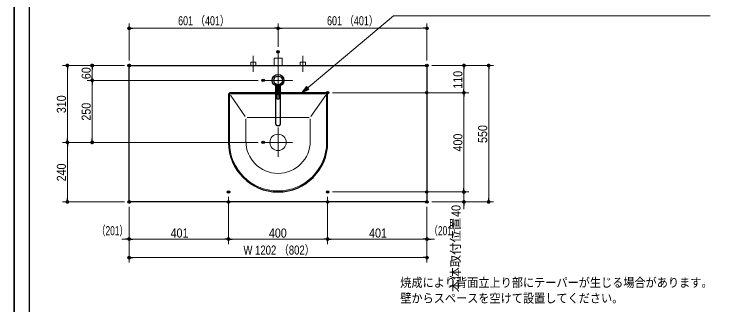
# Model space of a CAD drawing. Units: millimetres, scale not verified. Extents: x -6062 to 6062, y -3045 to 3045.
# Drawn here: x -5788 to -2936, y -785 to 387 of the extents above; entities that cross this region are included whole.
import ezdxf
from ezdxf.enums import TextEntityAlignment as Align

# ---------------------------------------------------------------- set-up
doc = ezdxf.new("R2010")
doc.units = ezdxf.units.MM
doc.header["$LTSCALE"] = 20
doc.header["$PDMODE"] = 32
doc.header["$PDSIZE"] = 10
doc.linetypes.add('USER2', pattern=[2.91, 1.76, -0.4, 0.35, -0.4])
for name, color, linetype, lineweight in [('0-0_5ボウル・キャビネット', 7, 'Continuous', 15), ('0-1_4給排水', 7, 'Continuous', 30), ('0-2_1図面枠', 7, 'Continuous', 20), ('0-3_2寸法-2', 7, 'Continuous', 15), ('0-4_0', 7, 'Continuous', 25), ('0-6_2寸法-1', 7, 'Continuous', 15), ('0-7_2寸法-3', 7, 'Continuous', 15)]:
    doc.layers.add(name, color=color, linetype=linetype, lineweight=lineweight)
doc.layers.add('0-5_Defpoints', color=7, linetype='Continuous')
doc.styles.add('ＭＳ Ｐゴシック', font='')
doc.styles.get('ＭＳ Ｐゴシック').set_extended_font_data('MS PGothic')

# ---------------------------------------------------------------- blocks, each defined once
blk = doc.blocks.new('グループ')
at = {"layer": '0-0_5ボウル・キャビネット', "lineweight": 30}
for p, q in [((-62700, 1240), (-62700, -2600)), ((-54860, 1400), (-62540, 1400)), ((-54700, -2600), (-54700, 1240))]:
    blk.add_line(p, q, dxfattribs=at)
at = {"layer": '0-0_5ボウル・キャビネット'}
for p, q in [((-62620, 1240), (-62620, -2600)), ((-61356.7, -517.6), (-62544.1, 1209.6)), ((-54860, 1320), (-62540, 1320)), ((-56043.3, -517.6), (-54855.9, 1209.6)), ((-54780, -2600), (-54780, 1240)), ((-61300, -700), (-61300, -2500)), ((-61200, -600), (-56200, -600)), ((-56100, -700), (-56100, -2500))]:
    blk.add_line(p, q, dxfattribs=at)
at = {"layer": '0-0_5ボウル・キャビネット', "lineweight": 30}
for centre, radius, start, end in [((-62540, 1240), 160, 90, 180), ((-54860, 1240), 160, 0, 90), ((-58700, -2600), 4000, 180, 0)]:
    blk.add_arc(centre, radius, start, end, dxfattribs=at)
at = {"layer": '0-0_5ボウル・キャビネット'}
for centre, radius, start, end in [((-62540, 1240), 80, 90, 180), ((-54860, 1240), 80, 0, 90), ((-58700, -2600), 3920, 180, 0), ((-58700, -2500), 2600, 180, 0)]:
    blk.add_arc(centre, radius, start, end, dxfattribs=at)
blk = doc.blocks.new('グループ-3')
at = {"layer": '0-0_5ボウル・キャビネット', "linetype": 'USER2'}
for p, q in [((-58700, -1400), (-58700, -3800)), ((-59900, -2600), (-57500, -2600))]:
    blk.add_line(p, q, dxfattribs=at)
at = {"layer": '0-0_5ボウル・キャビネット'}
blk.add_circle((-58700, -2600), 660, dxfattribs=at)
blk = doc.blocks.new('グループ-4')
at = {"layer": '0-1_4給排水', "linetype": 'USER2', "lineweight": 15}
blk.add_line((-58700, 3100), (-58700, 4700), dxfattribs=at)
at = {"layer": '0-1_4給排水', "lineweight": 15}
blk.add_lwpolyline([(-59020, 3600), (-59020, 4200), (-58380, 4200), (-58380, 3600)], dxfattribs=at)
blk = doc.blocks.new('止水栓_平面_W100')
at = {"layer": '0-1_4給排水', "linetype": 'USER2', "lineweight": 15}
for p, q in [((-2000, -500), (-2000, 780)), ((2000, -500), (2000, 780))]:
    blk.add_line(p, q, dxfattribs=at)
at = {"layer": '0-1_4給排水', "lineweight": 15}
for points in [[(-2210, 0), (-2210, 280), (-1790, 280), (-1790, 0)], [(1790, 0), (1790, 280), (2210, 280), (2210, 0)]]:
    blk.add_lwpolyline(points, dxfattribs=at)
blk = doc.blocks.new('グループ-7')
at = {"layer": '0-1_4給排水', "linetype": 'USER2', "lineweight": 15}
for p, q in [((-58700, 3600), (-58700, 1200)), ((-59900, 2400), (-57500, 2400))]:
    blk.add_line(p, q, dxfattribs=at)
at = {"layer": '0-1_4給排水'}
for points in [[(-58900, 2112.8), (-58900, -1100), (-58899.2, -1113.8), (-58896.7, -1127.9), (-58892.3, -1142.2), (-58886, -1156.4), (-58877.7, -1170.4), (-58867.4, -1183.8), (-58855.3, -1196.6), (-58841.4, -1208.3), (-58826.1, -1218.9), (-58809.4, -1228.2), (-58791.9, -1236.1), (-58773.6, -1242.5), (-58755, -1247.3), (-58736.4, -1250.7), (-58718, -1252.6), (-58700, -1253.2), (-58682, -1252.6), (-58663.6, -1250.7), (-58645, -1247.3), (-58626.4, -1242.5), (-58608.1, -1236.1), (-58590.6, -1228.2), (-58573.9, -1218.9), (-58558.6, -1208.3), (-58544.7, -1196.6), (-58532.6, -1183.8), (-58522.3, -1170.4), (-58514, -1156.4), (-58507.7, -1142.2), (-58503.3, -1127.9), (-58500.8, -1113.8), (-58500, -1100), (-58500, 2112.8)], [(-58800, 2064.6), (-58800, 900), (-58600, 900), (-58600, 2064.6)]]:
    blk.add_lwpolyline(points, dxfattribs=at)
for radius in [480, 350]:
    blk.add_circle((-58700, 2400), radius, dxfattribs=at)
blk = doc.blocks.new('グループ-12')
at = {"layer": '0-2_1図面枠', "lineweight": 35}
blk.add_lwpolyline([(-80000, 55400), (80000, 55400), (80000, -55400), (-80000, -55400)], close=True, dxfattribs=at)
blk = doc.blocks.new('図面枠')
at = {"layer": '0-2_1図面枠'}
blk.add_blockref('グループ-12', (0, 0), dxfattribs=at)
blk = doc.blocks.new('_Dot')
at = {"layer": '0-4_0'}
blk.add_line((-10, 0), (-20, 0), dxfattribs=at)
for points in [[(0, 0), (-10, 0), (-9.92, 1.25)], [(0, 0), (-9.92, -1.25), (-10, 0)], [(0, 0), (-9.92, 1.25), (-9.69, 2.49)], [(0, 0), (-9.69, -2.49), (-9.92, -1.25)], [(0, 0), (-9.69, 2.49), (-9.3, 3.68)], [(0, 0), (-9.3, -3.68), (-9.69, -2.49)], [(0, 0), (-9.3, 3.68), (-8.76, 4.82)], [(0, 0), (-8.76, -4.82), (-9.3, -3.68)], [(0, 0), (-8.76, 4.82), (-8.09, 5.88)], [(0, 0), (-8.09, -5.88), (-8.76, -4.82)], [(0, 0), (-8.09, 5.88), (-7.29, 6.85)], [(0, 0), (-7.29, -6.85), (-8.09, -5.88)], [(0, 0), (-7.29, 6.85), (-6.37, 7.71)], [(0, 0), (-6.37, -7.71), (-7.29, -6.85)], [(0, 0), (-6.37, 7.71), (-5.36, 8.44)], [(0, 0), (-5.36, -8.44), (-6.37, -7.71)], [(0, 0), (-5.36, 8.44), (-4.26, 9.05)], [(0, 0), (-4.26, -9.05), (-5.36, -8.44)], [(0, 0), (-4.26, 9.05), (-3.09, 9.51)], [(0, 0), (-3.09, -9.51), (-4.26, -9.05)], [(0, 0), (-3.09, 9.51), (-1.87, 9.82)], [(0, 0), (-1.87, -9.82), (-3.09, -9.51)], [(0, 0), (-1.87, 9.82), (-0.63, 9.98)], [(0, 0), (-0.63, -9.98), (-1.87, -9.82)], [(0, 0), (-0.63, 9.98), (0.63, 9.98)], [(0, 0), (0.63, -9.98), (-0.63, -9.98)], [(0, 0), (0.63, 9.98), (1.87, 9.82)], [(0, 0), (1.87, 9.82), (3.09, 9.51)], [(0, 0), (3.09, 9.51), (4.26, 9.05)], [(0, 0), (4.26, 9.05), (5.36, 8.44)], [(0, 0), (5.36, 8.44), (6.37, 7.71)], [(0, 0), (6.37, 7.71), (7.29, 6.85)], [(0, 0), (7.29, 6.85), (8.09, 5.88)], [(0, 0), (8.09, 5.88), (8.76, 4.82)], [(0, 0), (8.76, 4.82), (9.3, 3.68)], [(0, 0), (9.3, 3.68), (9.69, 2.49)], [(0, 0), (9.69, 2.49), (9.92, 1.25)], [(0, 0), (9.92, 1.25), (10, 0)], [(0, 0), (1.87, -9.82), (0.63, -9.98)], [(0, 0), (3.09, -9.51), (1.87, -9.82)], [(0, 0), (4.26, -9.05), (3.09, -9.51)], [(0, 0), (5.36, -8.44), (4.26, -9.05)], [(0, 0), (6.37, -7.71), (5.36, -8.44)], [(0, 0), (7.29, -6.85), (6.37, -7.71)], [(0, 0), (8.09, -5.88), (7.29, -6.85)], [(0, 0), (8.76, -4.82), (8.09, -5.88)], [(0, 0), (9.3, -3.68), (8.76, -4.82)], [(0, 0), (9.69, -2.49), (9.3, -3.68)], [(0, 0), (9.92, -1.25), (9.69, -2.49)], [(0, 0), (10, 0), (9.92, -1.25)]]:
    blk.add_solid(points, dxfattribs=at)
blk = doc.blocks.new('グループ-22')
at = {"layer": '0-2_1図面枠', "lineweight": 30}
blk.add_line((-78800, 41000), (-78800, -48600), dxfattribs=at)

msp = doc.modelspace()

# ---------------------------------------------------------------- linework, layer by layer
at = {"layer": '0-0_5ボウル・キャビネット', "lineweight": 30}
msp.add_lwpolyline([(-5323.5, 180), (-4121.5, 180), (-4121.5, -370), (-5323.5, -370)], close=True, dxfattribs=at)
at = {"layer": '0-3_2寸法-2'}
for p, q in [((-3972.5, -314.99), (-3972.5, -299.99)), ((-4102.5, -330), (-3952.5, -330)), ((-3972.5, -370), (-3972.5, -330)), ((-4102.5, -370), (-3952.5, -370)), ((-5323.5, -390), (-5323.5, -540)), ((-4922.5, -390), (-4922.5, -540)), ((-4522.5, -390), (-4522.5, -540)), ((-4121.5, -390), (-4121.5, -540)), ((-3972.5, -385.01), (-3972.5, -400.01)), ((-5338.51, -520), (-5353.51, -520)), ((-4922.5, -520), (-5323.5, -520)), ((-4907.49, -520), (-4892.49, -520)), ((-4537.51, -520), (-4552.51, -520)), ((-4522.5, -520), (-4121.5, -520)), ((-4106.49, -520), (-4091.49, -520))]:
    msp.add_line(p, q, dxfattribs=at)
at = {"layer": '0-5_Defpoints'}
for p in [(-5323.5, 330), (-4121.5, 330), (-4722.5, 235), (-5572.5, 180), (-5472.5, 180), (-5323.5, 180), (-5322.5, 180), (-4122.5, 180), (-4121.5, 180), (-3972.5, 180), (-3972.5, 180), (-3872.5, 180), (-4782.5, 120), (-4522.5, 70), (-4122.5, 70), (-5472.5, -130), (-4782.5, -130), (-4922.5, -330), (-4522.5, -330), (-4122.5, -330), (-3972.5, -330), (-3972.5, -330), (-5572.5, -370), (-5323.5, -370), (-5322.5, -370), (-4922.5, -370), (-4522.5, -370), (-4122.5, -370), (-4121.5, -370), (-3972.5, -370), (-5323.5, -520), (-5323.5, -520), (-4922.5, -520), (-4121.5, -520), (-4121.5, -520), (-5323.5, -595)]:
    msp.add_point(p, dxfattribs=at)
at = {"layer": '0-6_2寸法-1'}
for p, q in [((-5323.5, 200), (-5323.5, 350)), ((-4722.5, 255), (-4722.5, 350)), ((-4722.5, 255), (-4722.5, 350)), ((-4121.5, 200), (-4121.5, 350)), ((-4737.51, 330), (-5308.49, 330)), ((-4707.49, 330), (-4136.51, 330)), ((-5492.5, 180), (-5592.5, 180)), ((-5342.5, 180), (-5492.5, 180)), ((-4102.5, 180), (-3952.5, 180)), ((-3952.5, 180), (-3852.5, 180)), ((-5572.5, -114.99), (-5572.5, 164.99)), ((-5472.5, 135.01), (-5472.5, 164.99)), ((-3972.5, 85.01), (-3972.5, 164.99)), ((-3872.5, -354.99), (-3872.5, 164.99)), ((-4802.5, 120), (-5492.5, 120)), ((-4802.5, 120), (-5492.5, 120)), ((-5472.5, 104.99), (-5472.5, -114.99)), ((-4502.5, 70), (-3952.5, 70)), ((-4102.5, 70), (-3952.5, 70)), ((-3972.5, 54.99), (-3972.5, -314.99)), ((-5492.5, -130), (-5592.5, -130)), ((-5492.5, -130), (-5592.5, -130)), ((-4802.5, -130), (-5492.5, -130)), ((-5572.5, -145.01), (-5572.5, -354.99)), ((-4502.5, -330), (-3952.5, -330)), ((-5342.5, -370), (-5592.5, -370)), ((-4922.5, -350), (-4922.5, -540)), ((-4522.5, -350), (-4522.5, -540)), ((-3952.5, -370), (-3852.5, -370)), ((-5323.5, -390), (-5323.5, -540)), ((-4922.5, -390), (-4922.5, -540)), ((-4522.5, -390), (-4522.5, -540)), ((-4121.5, -390), (-4121.5, -540)), ((-5323.5, -540), (-5323.5, -615)), ((-4937.51, -520), (-5308.49, -520)), ((-4537.51, -520), (-4907.49, -520)), ((-4507.49, -520), (-4136.51, -520)), ((-4121.5, -540), (-4121.5, -615)), ((-4136.51, -595), (-5308.49, -595))]:
    msp.add_line(p, q, dxfattribs=at)
at = {"layer": '0-7_2寸法-3'}
msp.add_lwpolyline([(-4626.5, 70), (-4257.06, 380), (-2978.93, 380)], dxfattribs=at)
at = {"layer": '0-7_2寸法-3', "lineweight": 5}
msp.add_lwpolyline([(-4597.67, 82.83), (-4626.5, 70), (-4607.95, 95.53)], close=True, dxfattribs=at)
at = {"layer": '0-7_2寸法-3'}
msp.add_solid([(-4597.67, 82.83), (-4607.95, 95.53), (-4626.5, 70)], dxfattribs=at)

# ---------------------------------------------------------------- block references
at = {"layer": '0-0_5ボウル・キャビネット', "xscale": 0.05, "yscale": 0.05}
for name in ['グループ', 'グループ-3']:
    msp.add_blockref(name, (-1787.5, 0), dxfattribs=at)
at = {"layer": '0-1_4給排水', "xscale": 0.05, "yscale": 0.05}
for name, p in [('グループ-4', (-1787.5, 0)), ('止水栓_平面_W100', (-4722.5, 180)), ('グループ-7', (-1787.5, 0))]:
    msp.add_blockref(name, p, dxfattribs=at)
at = {"layer": '0-2_1図面枠', "xscale": 0.05, "yscale": 0.05}
for name in ['図面枠', 'グループ-22']:
    msp.add_blockref(name, (-1787.5, 0), dxfattribs=at)
at = {"layer": '0-3_2寸法-2', "xscale": 0.7503418, "yscale": 0.7503418}
for p, rotation in [((-3972.5, -330), 270), ((-3972.5, -370), 90), ((-4922.5, -520), 180), ((-4121.5, -520), 180)]:
    msp.add_blockref('_Dot', p, dxfattribs=dict(at, rotation=rotation))
for p in [(-5323.5, -520), (-4522.5, -520)]:
    msp.add_blockref('_Dot', p, dxfattribs=at)
at = {"layer": '0-6_2寸法-1', "xscale": 0.7503418, "yscale": 0.7503418}
for p, rotation in [((-5323.5, 330), 180), ((-4722.5, 330), 180), ((-5572.5, 180), 90), ((-5472.5, 180), 90), ((-3972.5, 180), 90), ((-3872.5, 180), 90), ((-5472.5, 120), 270), ((-5472.5, 120), 90), ((-3972.5, 70), 270), ((-3972.5, 70), 90), ((-5572.5, -130), 270), ((-5572.5, -130), 90), ((-5472.5, -130), 270), ((-3972.5, -330), 270), ((-5572.5, -370), 270), ((-3872.5, -370), 270), ((-5323.5, -520), 180), ((-4922.5, -520), 180), ((-4522.5, -520), 180), ((-5323.5, -595), 180)]:
    msp.add_blockref('_Dot', p, dxfattribs=dict(at, rotation=rotation))
for p in [(-4722.5, 330), (-4121.5, 330), (-4922.5, -520), (-4522.5, -520), (-4121.5, -520), (-4121.5, -595)]:
    msp.add_blockref('_Dot', p, dxfattribs=at)

# ---------------------------------------------------------------- texts
at = {"layer": '0-3_2寸法-2', "style": 'ＭＳ Ｐゴシック', "width": 0.9}
msp.add_text('40', height=36.66, rotation=90, dxfattribs=at).set_placement((-3974.98, -430.59), align=Align.BOTTOM_LEFT)
at = {"layer": '0-3_2寸法-2', "style": 'ＭＳ Ｐゴシック'}
msp.add_text('本体取付位置', height=36.66, rotation=90, dxfattribs=at).set_placement((-3977.19, -734.14), align=Align.BOTTOM_LEFT)
at = {"layer": '0-3_2寸法-2', "style": 'ＭＳ Ｐゴシック', "width": 0.7}
for p in [(-5454.57, -515.51), (-4113, -515.51)]:
    msp.add_text('（201）', height=36.66, dxfattribs=at).set_placement(p, align=Align.BOTTOM_LEFT)
at = {"layer": '0-6_2寸法-1', "style": 'ＭＳ Ｐゴシック'}
for s, height, width, p in [('601 （401）', 36.66, 0.75, (-5125.7, 331.19)), ('601 （401）', 36.66, 0.75, (-4524.7, 331.19)), ('401', 36.66, 0.9, (-5156.13, -524.96)), ('400', 36.66, 0.9, (-4759.39, -524.96)), ('401', 36.66, 0.9, (-4355.13, -524.96)), ('W 1202 （802）', 36.69, 0.8, (-4862.07, -593.81))]:
    msp.add_text(s, height=height, dxfattribs=dict(at, width=width)).set_placement(p, align=Align.BOTTOM_LEFT)
at = {"layer": '0-6_2寸法-1', "style": 'ＭＳ Ｐゴシック', "width": 0.9}
for s, p in [('60', (-5467.54, 124.92)), ('110', (-3967.54, 86.39)), ('310', (-5567.54, -12.28)), ('250', (-5467.54, -42.28)), ('550', (-3867.54, -132.28)), ('400', (-3967.54, -166.89)), ('240', (-5567.54, -287.28))]:
    msp.add_text(s, height=36.66, rotation=90, dxfattribs=at).set_placement(p, align=Align.BOTTOM_LEFT)
at = {"layer": '0-7_2寸法-3', "style": 'ＭＳ Ｐゴシック', "width": 0.9}
for s, p in [('焼成により背面立上り部にテーパーが生じる場合があります。', (-4229.32, -724.59)), ('壁からスペースを空けて設置してください。', (-4229.32, -787.62))]:
    msp.add_text(s, height=36.66, dxfattribs=at).set_placement(p, align=Align.BOTTOM_LEFT)

doc.saveas('drawing.dxf')
